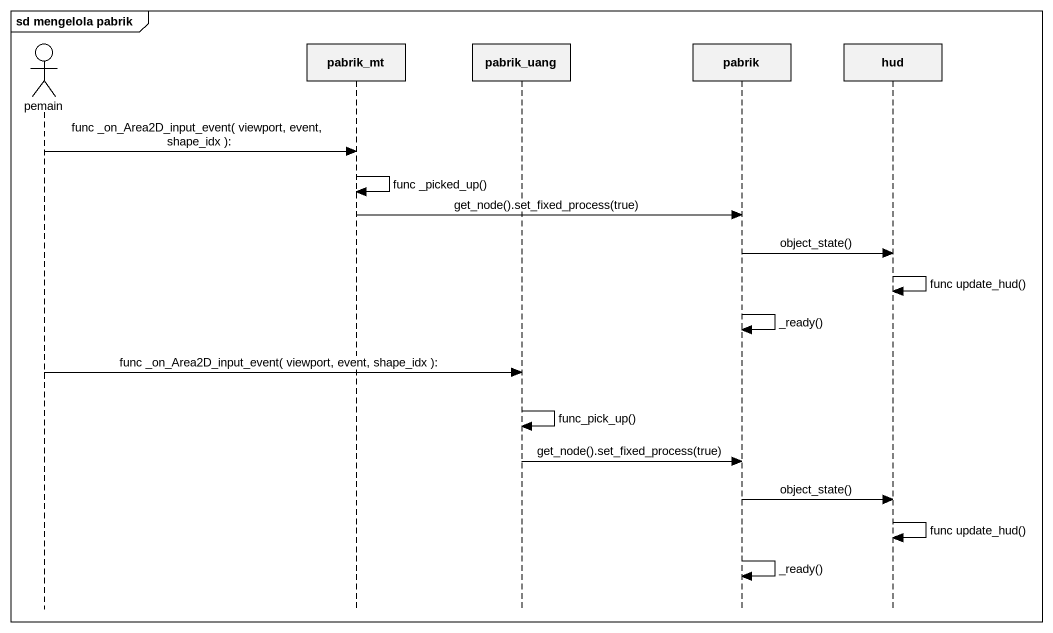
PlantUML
@startuml
mainframe sd mengelola pabrik
hide footbox
actor pemain
participant pabrik_mt
participant pabrik_uang
participant pabrik
participant hud

pemain -> pabrik_mt : func _on_Area2D_input_event( viewport, event, shape_idx ):
pabrik_mt -> pabrik_mt : func _picked_up()
pabrik_mt -> pabrik : get_node().set_fixed_process(true)
pabrik -> hud : object_state()
hud -> hud : func update_hud()
pabrik -> pabrik : _ready()
pemain -> pabrik_uang : func _on_Area2D_input_event( viewport, event, shape_idx ):
pabrik_uang -> pabrik_uang : func_pick_up()
pabrik_uang -> pabrik : get_node().set_fixed_process(true)
pabrik -> hud : object_state()
hud -> hud : func update_hud()
pabrik -> pabrik : _ready()
@enduml
